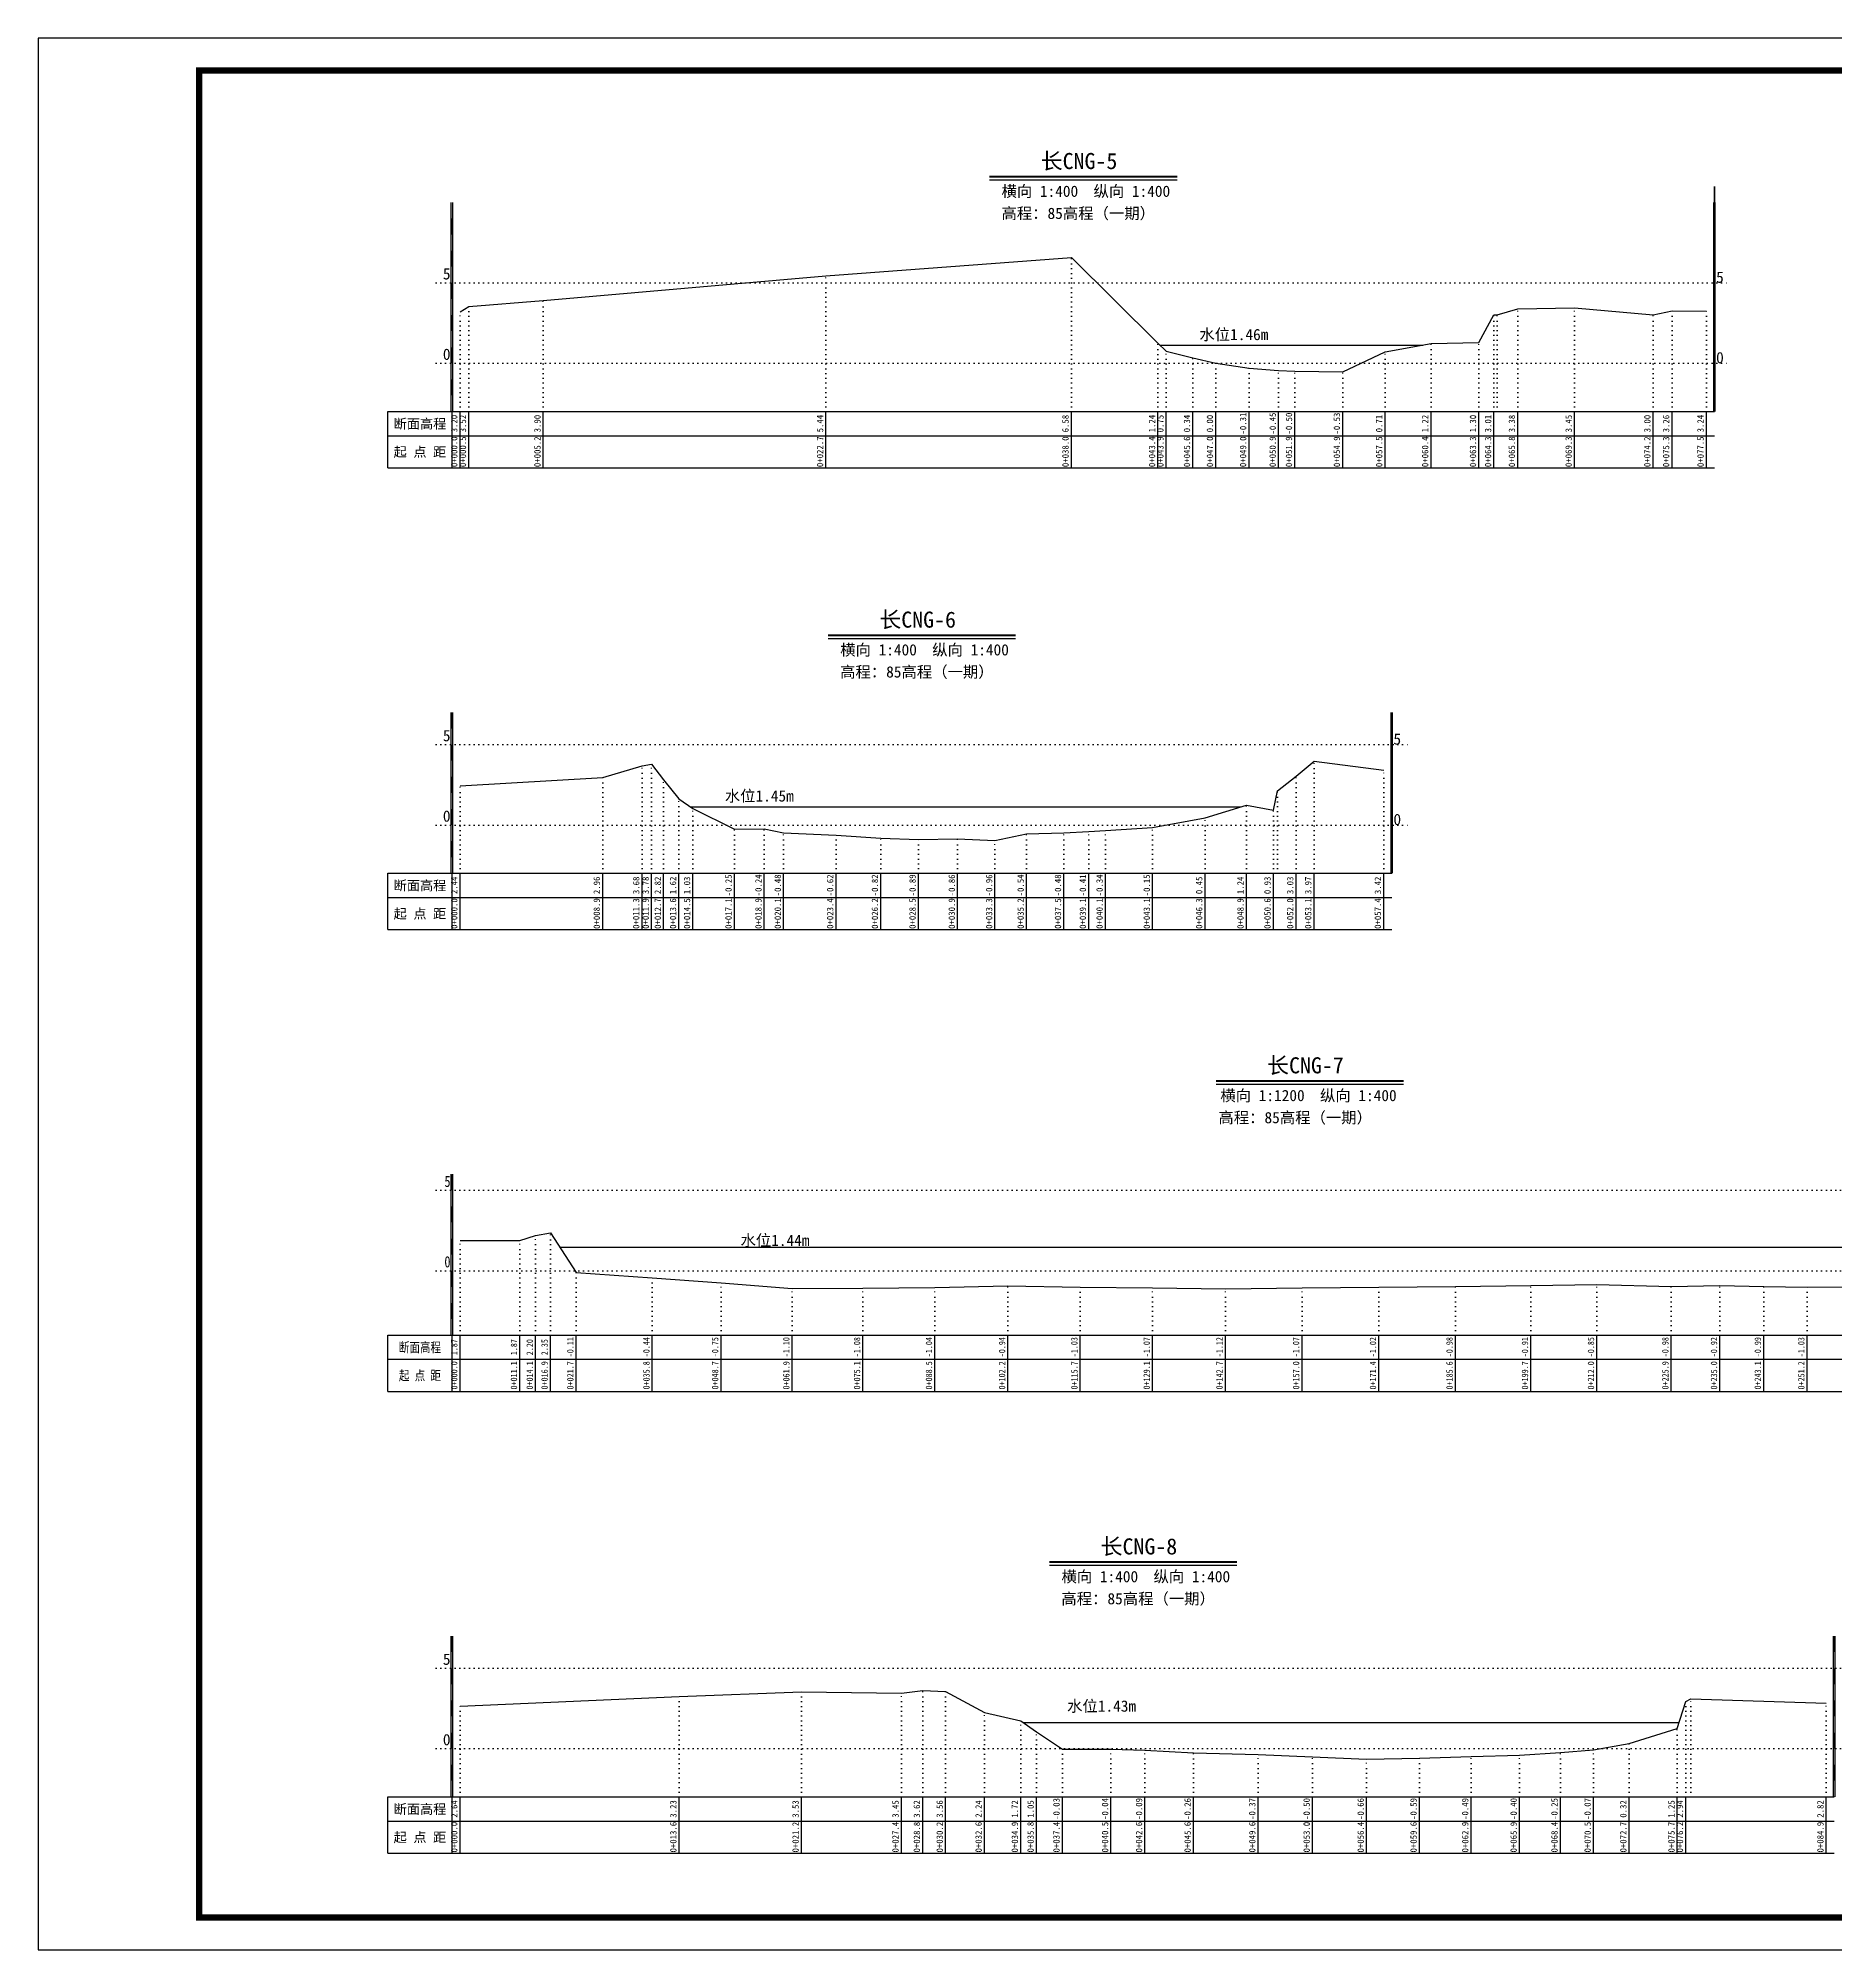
# Model space of a CAD drawing. Header units: millimetres. Extents: x 519117 to 520437, y 3371934 to 3372231.
# Drawn here: x 519566.9 to 519846.3, y 3371934.2 to 3372231.2 of the extents above; entities that cross this region are included whole.
import ezdxf
from ezdxf.enums import TextEntityAlignment as Align

# ---------------------------------------------------------------- set-up
doc = ezdxf.new("R2010")
doc.units = ezdxf.units.MM
doc.header["$LTSCALE"] = 0.4
doc.header["$MEASUREMENT"] = 0
doc.linetypes.add('X4', pattern=[1.6, 0, -1.6])
for name, color, linetype in [('DMX', 1, 'Continuous'), ('zdm1', 5, 'Continuous'), ('ZDMT5', 3, 'Continuous'), ('图框', 7, 'Continuous'), ('断面名称', 5, 'Continuous'), ('比例尺', 3, 'Continuous'), ('水位', 7, 'Continuous')]:
    doc.layers.add(name, color=color, linetype=linetype)
doc.styles.add('HDM', font='仿宋_GB2312.ttf')
doc.styles.add('宋体', font='SimSun.ttf')

msp = doc.modelspace()

# ---------------------------------------------------------------- linework, layer by layer
at = {"layer": 'DMX', "linetype": 'Continuous', "flags": 128}
for points in [[(519632.46, 3372188.67), (519633.81, 3372189.47), (519645.38, 3372190.42), (519689.31, 3372194.27), (519727.46, 3372197.12), (519740.91, 3372183.77), (519742.21, 3372182.55), (519746.33, 3372181.52), (519749.91, 3372180.67), (519755.06, 3372179.9), (519759.66, 3372179.55), (519762.18, 3372179.42), (519769.63, 3372179.35), (519776.21, 3372182.45), (519783.36, 3372183.72), (519790.78, 3372183.92), (519793.13, 3372188.2), (519793.63, 3372188.17), (519796.83, 3372189.12), (519805.66, 3372189.3), (519817.88, 3372188.17), (519820.81, 3372188.82), (519826.16, 3372188.77)], [(519632.46, 3372115.02), (519654.61, 3372116.32), (519660.73, 3372118.12), (519662.21, 3372118.37), (519664.08, 3372115.97), (519666.46, 3372112.97), (519668.63, 3372111.5), (519675.08, 3372108.3), (519679.73, 3372108.32), (519682.73, 3372107.72), (519690.88, 3372107.37), (519697.83, 3372106.87), (519703.68, 3372106.7), (519709.78, 3372106.77), (519715.58, 3372106.52), (519720.48, 3372107.57), (519726.28, 3372107.72), (519730.16, 3372107.9), (519732.76, 3372108.07), (519740.08, 3372108.55), (519748.23, 3372110.05), (519754.66, 3372112.02), (519758.86, 3372111.25), (519759.48, 3372114.25), (519762.38, 3372116.5), (519765.18, 3372118.85), (519776.01, 3372117.47)], [(519632.46, 3372044.35), (519641.74, 3372044.35), (519644.18, 3372045.17), (519646.5, 3372045.55), (519650.5, 3372039.4), (519662.32, 3372038.57), (519673.01, 3372037.8), (519684.06, 3372036.92), (519695.06, 3372036.97), (519706.23, 3372037.07), (519717.6, 3372037.32), (519728.84, 3372037.1), (519740.07, 3372037), (519751.39, 3372036.87), (519763.3, 3372037), (519775.25, 3372037.12), (519787.15, 3372037.22), (519798.86, 3372037.4), (519809.12, 3372037.55), (519820.69, 3372037.22), (519828.25, 3372037.37), (519835.06, 3372037.2), (519841.81, 3372037.1), (519848.57, 3372037.15)], [(519632.46, 3371972.02), (519666.51, 3371973.5), (519685.51, 3371974.25), (519701.03, 3371974.05), (519704.36, 3371974.47), (519707.91, 3371974.32), (519713.96, 3371971.02), (519719.58, 3371969.72), (519722.03, 3371968.05), (519726.06, 3371965.35), (519733.61, 3371965.32), (519738.88, 3371965.2), (519746.43, 3371964.77), (519756.48, 3371964.5), (519764.93, 3371964.17), (519773.33, 3371963.77), (519781.56, 3371963.95), (519789.58, 3371964.2), (519797.11, 3371964.42), (519803.46, 3371964.8), (519808.61, 3371965.25), (519814.16, 3371966.22), (519821.63, 3371968.55), (519822.96, 3371972.77), (519823.71, 3371973.17), (519844.78, 3371972.47)]]:
    msp.add_lwpolyline(points, dxfattribs=at)
at = {"layer": 'zdm1', "linetype": 'Continuous'}
for p, q in [((519631.08, 3372173.17), (519631.08, 3372205.67)), ((519631.33, 3372173.17), (519631.33, 3372205.67)), ((519827.28, 3372173.17), (519827.28, 3372205.67)), ((519827.53, 3372173.17), (519827.53, 3372205.67)), ((519621.21, 3372164.42), (519621.21, 3372173.17)), ((519621.21, 3372173.17), (519632.46, 3372173.17)), ((519631.21, 3372164.42), (519631.21, 3372173.17)), ((519632.46, 3372173.17), (519827.41, 3372173.17)), ((519621.21, 3372169.42), (519827.41, 3372169.42)), ((519621.21, 3372164.42), (519827.41, 3372164.42)), ((519631.08, 3372101.42), (519631.08, 3372126.42)), ((519631.33, 3372101.42), (519631.33, 3372126.42)), ((519777.13, 3372101.42), (519777.13, 3372126.42)), ((519777.38, 3372101.42), (519777.38, 3372126.42)), ((519621.21, 3372092.67), (519621.21, 3372101.42)), ((519621.21, 3372101.42), (519632.46, 3372101.42)), ((519631.21, 3372092.67), (519631.21, 3372101.42)), ((519632.46, 3372101.42), (519777.26, 3372101.42)), ((519621.21, 3372097.67), (519777.26, 3372097.67)), ((519621.21, 3372092.67), (519777.26, 3372092.67)), ((519631.08, 3372029.67), (519631.08, 3372054.67)), ((519631.33, 3372029.67), (519631.33, 3372054.67)), ((519621.21, 3372029.67), (519632.46, 3372029.67)), ((519621.21, 3372020.92), (519621.21, 3372029.67)), ((519631.21, 3372020.92), (519631.21, 3372029.67)), ((519632.46, 3372029.67), (519897.8, 3372029.67)), ((519621.21, 3372025.92), (519897.8, 3372025.92)), ((519621.21, 3372020.92), (519897.8, 3372020.92)), ((519631.08, 3371957.92), (519631.08, 3371982.92)), ((519631.33, 3371957.92), (519631.33, 3371982.92)), ((519845.91, 3371957.92), (519845.91, 3371982.92)), ((519846.16, 3371957.92), (519846.16, 3371982.92)), ((519621.21, 3371949.17), (519621.21, 3371957.92)), ((519621.21, 3371957.92), (519632.46, 3371957.92)), ((519631.21, 3371949.17), (519631.21, 3371957.92)), ((519632.46, 3371957.92), (519846.03, 3371957.92)), ((519621.21, 3371954.17), (519846.03, 3371954.17)), ((519621.21, 3371949.17), (519846.03, 3371949.17))]:
    msp.add_line(p, q, dxfattribs=at)
at = {"layer": 'zdm1', "linetype": 'X4'}
for p, q in [((519628.71, 3372193.17), (519829.91, 3372193.17)), ((519628.71, 3372180.67), (519829.91, 3372180.67)), ((519628.71, 3372121.42), (519779.76, 3372121.42)), ((519628.71, 3372108.92), (519779.76, 3372108.92)), ((519628.71, 3372052.17), (519900.3, 3372052.17)), ((519628.71, 3372039.67), (519900.3, 3372039.67)), ((519628.71, 3371977.92), (519848.53, 3371977.92)), ((519628.71, 3371965.42), (519848.53, 3371965.42))]:
    msp.add_line(p, q, dxfattribs=at)
at = {"layer": 'zdm1', "linetype": 'Continuous', "flags": 128}
for points in [[(519827.41, 3372205.67, 0.25, 0.25, 0), (519827.41, 3372208.17, 0.25, 0.25, 0)], [(519631.21, 3372200.67, 0.25, 0.25, 0), (519631.21, 3372203.17, 0.25, 0.25, 0)], [(519827.41, 3372200.67, 0.25, 0.25, 0), (519827.41, 3372203.17, 0.25, 0.25, 0)], [(519631.21, 3372195.67, 0.25, 0.25, 0), (519631.21, 3372198.17, 0.25, 0.25, 0)], [(519827.41, 3372195.67, 0.25, 0.25, 0), (519827.41, 3372198.17, 0.25, 0.25, 0)], [(519631.21, 3372190.67, 0.25, 0.25, 0), (519631.21, 3372193.17, 0.25, 0.25, 0)], [(519827.41, 3372190.67, 0.25, 0.25, 0), (519827.41, 3372193.17, 0.25, 0.25, 0)], [(519631.21, 3372185.67, 0.25, 0.25, 0), (519631.21, 3372188.17, 0.25, 0.25, 0)], [(519827.41, 3372185.67, 0.25, 0.25, 0), (519827.41, 3372188.17, 0.25, 0.25, 0)], [(519631.21, 3372180.67, 0.25, 0.25, 0), (519631.21, 3372183.17, 0.25, 0.25, 0)], [(519827.41, 3372180.67, 0.25, 0.25, 0), (519827.41, 3372183.17, 0.25, 0.25, 0)], [(519631.21, 3372175.67, 0.25, 0.25, 0), (519631.21, 3372178.17, 0.25, 0.25, 0)], [(519827.41, 3372175.67, 0.25, 0.25, 0), (519827.41, 3372178.17, 0.25, 0.25, 0)], [(519631.21, 3372123.92, 0.25, 0.25, 0), (519631.21, 3372126.42, 0.25, 0.25, 0)], [(519777.26, 3372123.92, 0.25, 0.25, 0), (519777.26, 3372126.42, 0.25, 0.25, 0)], [(519631.21, 3372118.92, 0.25, 0.25, 0), (519631.21, 3372121.42, 0.25, 0.25, 0)], [(519777.26, 3372118.92, 0.25, 0.25, 0), (519777.26, 3372121.42, 0.25, 0.25, 0)], [(519631.21, 3372113.92, 0.25, 0.25, 0), (519631.21, 3372116.42, 0.25, 0.25, 0)], [(519777.26, 3372113.92, 0.25, 0.25, 0), (519777.26, 3372116.42, 0.25, 0.25, 0)], [(519631.21, 3372108.92, 0.25, 0.25, 0), (519631.21, 3372111.42, 0.25, 0.25, 0)], [(519777.26, 3372108.92, 0.25, 0.25, 0), (519777.26, 3372111.42, 0.25, 0.25, 0)], [(519631.21, 3372103.92, 0.25, 0.25, 0), (519631.21, 3372106.42, 0.25, 0.25, 0)], [(519777.26, 3372103.92, 0.25, 0.25, 0), (519777.26, 3372106.42, 0.25, 0.25, 0)], [(519631.21, 3372052.17, 0.25, 0.25, 0), (519631.21, 3372054.67, 0.25, 0.25, 0)], [(519631.21, 3372047.17, 0.25, 0.25, 0), (519631.21, 3372049.67, 0.25, 0.25, 0)], [(519631.21, 3372042.17, 0.25, 0.25, 0), (519631.21, 3372044.67, 0.25, 0.25, 0)], [(519631.21, 3372037.17, 0.25, 0.25, 0), (519631.21, 3372039.67, 0.25, 0.25, 0)], [(519631.21, 3372032.17, 0.25, 0.25, 0), (519631.21, 3372034.67, 0.25, 0.25, 0)], [(519631.21, 3371980.42, 0.25, 0.25, 0), (519631.21, 3371982.92, 0.25, 0.25, 0)], [(519846.03, 3371980.42, 0.25, 0.25, 0), (519846.03, 3371982.92, 0.25, 0.25, 0)], [(519631.21, 3371975.42, 0.25, 0.25, 0), (519631.21, 3371977.92, 0.25, 0.25, 0)], [(519846.03, 3371975.42, 0.25, 0.25, 0), (519846.03, 3371977.92, 0.25, 0.25, 0)], [(519631.21, 3371970.42, 0.25, 0.25, 0), (519631.21, 3371972.92, 0.25, 0.25, 0)], [(519846.03, 3371970.42, 0.25, 0.25, 0), (519846.03, 3371972.92, 0.25, 0.25, 0)], [(519631.21, 3371965.42, 0.25, 0.25, 0), (519631.21, 3371967.92, 0.25, 0.25, 0)], [(519846.03, 3371965.42, 0.25, 0.25, 0), (519846.03, 3371967.92, 0.25, 0.25, 0)], [(519631.21, 3371960.42, 0.25, 0.25, 0), (519631.21, 3371962.92, 0.25, 0.25, 0)], [(519846.03, 3371960.42, 0.25, 0.25, 0), (519846.03, 3371962.92, 0.25, 0.25, 0)]]:
    msp.add_lwpolyline(points, format="xyseb", dxfattribs=at)
at = {"layer": 'ZDMT5', "linetype": 'X4'}
for p, q in [((519727.46, 3372173.17), (519727.46, 3372197.12)), ((519689.31, 3372173.17), (519689.31, 3372194.27)), ((519632.46, 3372173.17), (519632.46, 3372188.67)), ((519633.81, 3372173.17), (519633.81, 3372189.47)), ((519645.38, 3372173.17), (519645.38, 3372190.42)), ((519796.83, 3372173.17), (519796.83, 3372189.12)), ((519805.66, 3372173.17), (519805.66, 3372189.3)), ((519820.81, 3372173.17), (519820.81, 3372188.82)), ((519826.16, 3372173.17), (519826.16, 3372188.77)), ((519793.13, 3372173.17), (519793.13, 3372188.2)), ((519793.63, 3372173.17), (519793.63, 3372188.17)), ((519817.88, 3372173.17), (519817.88, 3372188.17)), ((519740.91, 3372173.17), (519740.91, 3372183.77)), ((519783.36, 3372173.17), (519783.36, 3372183.72)), ((519790.78, 3372173.17), (519790.78, 3372183.92)), ((519742.21, 3372173.17), (519742.21, 3372182.55)), ((519746.33, 3372173.17), (519746.33, 3372181.52)), ((519749.91, 3372173.17), (519749.91, 3372180.67)), ((519755.06, 3372173.17), (519755.06, 3372179.9)), ((519776.21, 3372173.17), (519776.21, 3372182.45)), ((519759.66, 3372173.17), (519759.66, 3372179.55)), ((519762.18, 3372173.17), (519762.18, 3372179.42)), ((519769.63, 3372173.17), (519769.63, 3372179.35)), ((519660.73, 3372101.42), (519660.73, 3372118.12)), ((519662.21, 3372101.42), (519662.21, 3372118.37)), ((519765.18, 3372101.42), (519765.18, 3372118.85)), ((519776.01, 3372101.42), (519776.01, 3372117.47)), ((519632.46, 3372101.42), (519632.46, 3372115.02)), ((519654.61, 3372101.42), (519654.61, 3372116.32)), ((519664.08, 3372101.42), (519664.08, 3372115.97)), ((519759.48, 3372101.42), (519759.48, 3372114.25)), ((519762.38, 3372101.42), (519762.38, 3372116.5)), ((519666.46, 3372101.42), (519666.46, 3372112.97)), ((519668.63, 3372101.42), (519668.63, 3372111.5)), ((519754.66, 3372101.42), (519754.66, 3372112.02)), ((519679.73, 3372101.42), (519679.73, 3372108.32)), ((519740.08, 3372101.42), (519740.08, 3372108.55)), ((519748.23, 3372101.42), (519748.23, 3372110.05)), ((519758.86, 3372101.42), (519758.86, 3372111.25)), ((519675.08, 3372101.42), (519675.08, 3372108.3)), ((519682.73, 3372101.42), (519682.73, 3372107.72)), ((519690.88, 3372101.42), (519690.88, 3372107.37)), ((519697.83, 3372101.42), (519697.83, 3372106.87)), ((519703.68, 3372101.42), (519703.68, 3372106.7)), ((519709.78, 3372101.42), (519709.78, 3372106.77)), ((519715.58, 3372101.42), (519715.58, 3372106.52)), ((519720.48, 3372101.42), (519720.48, 3372107.57)), ((519726.28, 3372101.42), (519726.28, 3372107.72)), ((519730.16, 3372101.42), (519730.16, 3372107.9)), ((519732.76, 3372101.42), (519732.76, 3372108.07)), ((519632.46, 3372029.67), (519632.46, 3372044.35)), ((519641.74, 3372029.67), (519641.74, 3372044.35)), ((519644.18, 3372029.67), (519644.18, 3372045.17)), ((519646.5, 3372029.67), (519646.5, 3372045.55)), ((519650.5, 3372029.67), (519650.5, 3372039.4)), ((519662.32, 3372029.67), (519662.32, 3372038.57)), ((519673.01, 3372029.67), (519673.01, 3372037.8)), ((519706.23, 3372029.67), (519706.23, 3372037.07)), ((519717.6, 3372029.67), (519717.6, 3372037.32)), ((519728.84, 3372029.67), (519728.84, 3372037.1)), ((519775.25, 3372029.67), (519775.25, 3372037.12)), ((519787.15, 3372029.67), (519787.15, 3372037.22)), ((519798.86, 3372029.67), (519798.86, 3372037.4)), ((519809.12, 3372029.67), (519809.12, 3372037.55)), ((519820.69, 3372029.67), (519820.69, 3372037.22)), ((519828.25, 3372029.67), (519828.25, 3372037.37)), ((519835.06, 3372029.67), (519835.06, 3372037.2)), ((519841.81, 3372029.67), (519841.81, 3372037.1)), ((519684.06, 3372029.67), (519684.06, 3372036.92)), ((519695.06, 3372029.67), (519695.06, 3372036.97)), ((519740.07, 3372029.67), (519740.07, 3372037)), ((519751.39, 3372029.67), (519751.39, 3372036.87)), ((519763.3, 3372029.67), (519763.3, 3372037)), ((519632.46, 3371957.92), (519632.46, 3371972.02)), ((519666.51, 3371957.92), (519666.51, 3371973.5)), ((519685.51, 3371957.92), (519685.51, 3371974.25)), ((519701.03, 3371957.92), (519701.03, 3371974.05)), ((519704.36, 3371957.92), (519704.36, 3371974.47)), ((519707.91, 3371957.92), (519707.91, 3371974.32)), ((519822.96, 3371957.92), (519822.96, 3371972.77)), ((519823.71, 3371957.92), (519823.71, 3371973.17)), ((519844.78, 3371957.92), (519844.78, 3371972.47)), ((519713.96, 3371957.92), (519713.96, 3371971.02)), ((519719.58, 3371957.92), (519719.58, 3371969.72)), ((519722.03, 3371957.92), (519722.03, 3371968.05)), ((519814.16, 3371957.92), (519814.16, 3371966.22)), ((519821.63, 3371957.92), (519821.63, 3371968.55)), ((519726.06, 3371957.92), (519726.06, 3371965.35)), ((519733.61, 3371957.92), (519733.61, 3371965.32)), ((519738.88, 3371957.92), (519738.88, 3371965.2)), ((519746.43, 3371957.92), (519746.43, 3371964.77)), ((519756.48, 3371957.92), (519756.48, 3371964.5)), ((519764.93, 3371957.92), (519764.93, 3371964.17)), ((519773.33, 3371957.92), (519773.33, 3371963.77)), ((519781.56, 3371957.92), (519781.56, 3371963.95)), ((519789.58, 3371957.92), (519789.58, 3371964.2)), ((519797.11, 3371957.92), (519797.11, 3371964.42)), ((519803.46, 3371957.92), (519803.46, 3371964.8)), ((519808.61, 3371957.92), (519808.61, 3371965.25))]:
    msp.add_line(p, q, dxfattribs=at)
at = {"layer": 'ZDMT5', "linetype": 'Continuous'}
for p, q in [((519632.46, 3372164.42), (519632.46, 3372173.17)), ((519633.81, 3372164.42), (519633.81, 3372173.17)), ((519645.38, 3372164.42), (519645.38, 3372173.17)), ((519689.31, 3372164.42), (519689.31, 3372173.17)), ((519727.46, 3372164.42), (519727.46, 3372173.17)), ((519740.91, 3372164.42), (519740.91, 3372173.17)), ((519742.21, 3372164.42), (519742.21, 3372173.17)), ((519746.33, 3372164.42), (519746.33, 3372173.17)), ((519749.91, 3372164.42), (519749.91, 3372173.17)), ((519755.06, 3372164.42), (519755.06, 3372173.17)), ((519759.66, 3372164.42), (519759.66, 3372173.17)), ((519762.18, 3372164.42), (519762.18, 3372173.17)), ((519769.63, 3372164.42), (519769.63, 3372173.17)), ((519776.21, 3372164.42), (519776.21, 3372173.17)), ((519783.36, 3372164.42), (519783.36, 3372173.17)), ((519790.78, 3372164.42), (519790.78, 3372173.17)), ((519793.13, 3372164.42), (519793.13, 3372173.17)), ((519796.83, 3372164.42), (519796.83, 3372173.17)), ((519805.66, 3372164.42), (519805.66, 3372173.17)), ((519817.88, 3372164.42), (519817.88, 3372173.17)), ((519820.81, 3372164.42), (519820.81, 3372173.17)), ((519826.16, 3372164.42), (519826.16, 3372173.17)), ((519632.46, 3372092.67), (519632.46, 3372101.42)), ((519654.61, 3372092.67), (519654.61, 3372101.42)), ((519660.73, 3372092.67), (519660.73, 3372101.42)), ((519662.21, 3372092.67), (519662.21, 3372101.42)), ((519664.08, 3372092.67), (519664.08, 3372101.42)), ((519666.46, 3372092.67), (519666.46, 3372101.42)), ((519668.63, 3372092.67), (519668.63, 3372101.42)), ((519675.08, 3372092.67), (519675.08, 3372101.42)), ((519679.73, 3372092.67), (519679.73, 3372101.42)), ((519682.73, 3372092.67), (519682.73, 3372101.42)), ((519690.88, 3372092.67), (519690.88, 3372101.42)), ((519697.83, 3372092.67), (519697.83, 3372101.42)), ((519703.68, 3372092.67), (519703.68, 3372101.42)), ((519709.78, 3372092.67), (519709.78, 3372101.42)), ((519715.58, 3372092.67), (519715.58, 3372101.42)), ((519720.48, 3372092.67), (519720.48, 3372101.42)), ((519726.28, 3372092.67), (519726.28, 3372101.42)), ((519730.16, 3372092.67), (519730.16, 3372101.42)), ((519732.76, 3372092.67), (519732.76, 3372101.42)), ((519740.08, 3372092.67), (519740.08, 3372101.42)), ((519748.23, 3372092.67), (519748.23, 3372101.42)), ((519754.66, 3372092.67), (519754.66, 3372101.42)), ((519758.86, 3372092.67), (519758.86, 3372101.42)), ((519762.38, 3372092.67), (519762.38, 3372101.42)), ((519765.18, 3372092.67), (519765.18, 3372101.42)), ((519776.01, 3372092.67), (519776.01, 3372101.42)), ((519632.46, 3372020.92), (519632.46, 3372029.67)), ((519641.74, 3372020.92), (519641.74, 3372029.67)), ((519644.18, 3372020.92), (519644.18, 3372029.67)), ((519646.5, 3372020.92), (519646.5, 3372029.67)), ((519650.5, 3372020.92), (519650.5, 3372029.67)), ((519662.32, 3372020.92), (519662.32, 3372029.67)), ((519673.01, 3372020.92), (519673.01, 3372029.67)), ((519684.06, 3372020.92), (519684.06, 3372029.67)), ((519695.06, 3372020.92), (519695.06, 3372029.67)), ((519706.23, 3372020.92), (519706.23, 3372029.67)), ((519717.6, 3372020.92), (519717.6, 3372029.67)), ((519728.84, 3372020.92), (519728.84, 3372029.67)), ((519740.07, 3372020.92), (519740.07, 3372029.67)), ((519751.39, 3372020.92), (519751.39, 3372029.67)), ((519763.3, 3372020.92), (519763.3, 3372029.67)), ((519775.25, 3372020.92), (519775.25, 3372029.67)), ((519787.15, 3372020.92), (519787.15, 3372029.67)), ((519798.86, 3372020.92), (519798.86, 3372029.67)), ((519809.12, 3372020.92), (519809.12, 3372029.67)), ((519820.69, 3372020.92), (519820.69, 3372029.67)), ((519828.25, 3372020.92), (519828.25, 3372029.67)), ((519835.06, 3372020.92), (519835.06, 3372029.67)), ((519841.81, 3372020.92), (519841.81, 3372029.67)), ((519632.46, 3371949.17), (519632.46, 3371957.92)), ((519666.51, 3371949.17), (519666.51, 3371957.92)), ((519685.51, 3371949.17), (519685.51, 3371957.92)), ((519701.03, 3371949.17), (519701.03, 3371957.92)), ((519704.36, 3371949.17), (519704.36, 3371957.92)), ((519707.91, 3371949.17), (519707.91, 3371957.92)), ((519713.96, 3371949.17), (519713.96, 3371957.92)), ((519719.58, 3371949.17), (519719.58, 3371957.92)), ((519722.03, 3371949.17), (519722.03, 3371957.92)), ((519726.06, 3371949.17), (519726.06, 3371957.92)), ((519733.61, 3371949.17), (519733.61, 3371957.92)), ((519738.88, 3371949.17), (519738.88, 3371957.92)), ((519746.43, 3371949.17), (519746.43, 3371957.92)), ((519756.48, 3371949.17), (519756.48, 3371957.92)), ((519764.93, 3371949.17), (519764.93, 3371957.92)), ((519773.33, 3371949.17), (519773.33, 3371957.92)), ((519781.56, 3371949.17), (519781.56, 3371957.92)), ((519789.58, 3371949.17), (519789.58, 3371957.92)), ((519797.11, 3371949.17), (519797.11, 3371957.92)), ((519803.46, 3371949.17), (519803.46, 3371957.92)), ((519808.61, 3371949.17), (519808.61, 3371957.92)), ((519814.16, 3371949.17), (519814.16, 3371957.92)), ((519821.63, 3371949.17), (519821.63, 3371957.92)), ((519822.96, 3371949.17), (519822.96, 3371957.92)), ((519844.78, 3371949.17), (519844.78, 3371957.92))]:
    msp.add_line(p, q, dxfattribs=at)
at = {"layer": '图框', "flags": 128}
msp.add_lwpolyline([(519566.88, 3371934.17), (519986.88, 3371934.17), (519986.88, 3372231.17), (519566.88, 3372231.17)], close=True, dxfattribs=at)
at = {"layer": '图框', "const_width": 1, "flags": 128}
msp.add_lwpolyline([(519591.88, 3371939.17), (519981.88, 3371939.17), (519981.88, 3372226.17), (519591.88, 3372226.17)], close=True, dxfattribs=at)
at = {"layer": '比例尺', "color": 3, "linetype": 'Continuous', "lineweight": 40}
for p, q in [((519714.74, 3372209.67), (519743.87, 3372209.67)), ((519689.67, 3372138.42), (519718.79, 3372138.42)), ((519749.94, 3372069.17), (519779.06, 3372069.17)), ((519724.06, 3371994.42), (519753.18, 3371994.42))]:
    msp.add_line(p, q, dxfattribs=at)
at = {"layer": '比例尺', "color": 3, "linetype": 'Continuous'}
for p, q in [((519714.74, 3372209.17), (519743.87, 3372209.17)), ((519689.67, 3372137.92), (519718.79, 3372137.92)), ((519749.94, 3372068.67), (519779.06, 3372068.67)), ((519724.06, 3371993.92), (519753.18, 3371993.92))]:
    msp.add_line(p, q, dxfattribs=at)
at = {"layer": '水位', "color": 6, "linetype": 'Continuous', "flags": 128}
for points in [[(519741.2, 3372183.49), (519782.08, 3372183.49)], [(519668.26, 3372111.74), (519753.76, 3372111.74)], [(519886.93, 3372043.27), (519647.97, 3372043.27)], [(519719.9, 3371969.5), (519821.93, 3371969.5)]]:
    msp.add_lwpolyline(points, dxfattribs=at)

# ---------------------------------------------------------------- texts
at = {"layer": 'zdm1', "linetype": 'Continuous', "style": 'HDM'}
for s, p in [('5', (519630.96, 3372193.17)), ('0', (519630.96, 3372180.67)), ('5', (519630.96, 3372121.42)), ('0', (519630.96, 3372108.92)), ('5', (519630.96, 3371977.92)), ('0', (519630.96, 3371965.42))]:
    msp.add_text(s, height=1.75, dxfattribs=at).set_placement(p, align=Align.BOTTOM_RIGHT)
for s, p in [('5', (519827.66, 3372193.17)), ('0', (519827.66, 3372180.67)), ('5', (519777.51, 3372121.42)), ('0', (519777.51, 3372108.92))]:
    msp.add_text(s, height=1.75, dxfattribs=at).set_placement(p)
for s, p in [('断面高程', (519626.21, 3372171.3)), ('起 点 距', (519626.21, 3372166.92)), ('断面高程', (519626.21, 3372099.55)), ('起 点 距', (519626.21, 3372095.17)), ('断面高程', (519626.21, 3371956.05)), ('起 点 距', (519626.21, 3371951.67))]:
    msp.add_text(s, height=1.5, dxfattribs=at).set_placement(p, align=Align.MIDDLE)
at = {"layer": 'zdm1', "linetype": 'Continuous', "style": 'HDM', "width": 0.8}
for s, p in [('5', (519630.96, 3372052.17)), ('0', (519630.96, 3372039.67))]:
    msp.add_text(s, height=1.75, dxfattribs=at).set_placement(p, align=Align.BOTTOM_RIGHT)
for s, p in [('断面高程', (519626.21, 3372027.8)), ('起 点 距', (519626.21, 3372023.42))]:
    msp.add_text(s, height=1.5, dxfattribs=at).set_placement(p, align=Align.MIDDLE)
at = {"layer": 'ZDMT5', "linetype": 'Continuous', "style": 'HDM'}
for s, p in [('3.20', (519632.33, 3372171.3)), ('3.52', (519633.68, 3372171.3)), ('3.90', (519645.26, 3372171.3)), ('5.44', (519689.18, 3372171.3)), ('6.58', (519727.33, 3372171.3)), ('1.24', (519740.78, 3372171.3)), ('0.75', (519742.08, 3372171.3)), ('0.34', (519746.21, 3372171.3)), ('0.00', (519749.78, 3372171.3)), ('-0.31', (519754.93, 3372171.3)), ('-0.45', (519759.53, 3372171.3)), ('-0.50', (519762.06, 3372171.3)), ('-0.53', (519769.51, 3372171.3)), ('0.71', (519776.08, 3372171.3)), ('1.22', (519783.23, 3372171.3)), ('1.30', (519790.66, 3372171.3)), ('3.01', (519793.01, 3372171.3)), ('3.38', (519796.71, 3372171.3)), ('3.45', (519805.53, 3372171.3)), ('3.00', (519817.76, 3372171.3)), ('3.26', (519820.68, 3372171.3)), ('3.24', (519826.03, 3372171.3)), ('0+000.0', (519632.33, 3372166.92)), ('0+000.5', (519633.68, 3372166.92)), ('0+005.2', (519645.26, 3372166.92)), ('0+022.7', (519689.18, 3372166.92)), ('0+038.0', (519727.33, 3372166.92)), ('0+043.4', (519740.78, 3372166.92)), ('0+043.9', (519742.08, 3372166.92)), ('0+045.6', (519746.21, 3372166.92)), ('0+047.0', (519749.78, 3372166.92)), ('0+049.0', (519754.93, 3372166.92)), ('0+050.9', (519759.53, 3372166.92)), ('0+051.9', (519762.06, 3372166.92)), ('0+054.9', (519769.51, 3372166.92)), ('0+057.5', (519776.08, 3372166.92)), ('0+060.4', (519783.23, 3372166.92)), ('0+063.3', (519790.66, 3372166.92)), ('0+064.3', (519793.01, 3372166.92)), ('0+065.8', (519796.71, 3372166.92)), ('0+069.3', (519805.53, 3372166.92)), ('0+074.2', (519817.76, 3372166.92)), ('0+075.3', (519820.68, 3372166.92)), ('0+077.5', (519826.03, 3372166.92)), ('2.44', (519632.33, 3372099.55)), ('2.96', (519654.48, 3372099.55)), ('3.68', (519660.61, 3372099.55)), ('3.78', (519662.08, 3372099.55)), ('2.82', (519663.96, 3372099.55)), ('1.62', (519666.33, 3372099.55)), ('1.03', (519668.51, 3372099.55)), ('-0.25', (519674.96, 3372099.55)), ('-0.24', (519679.61, 3372099.55)), ('-0.48', (519682.61, 3372099.55)), ('-0.62', (519690.76, 3372099.55)), ('-0.82', (519697.71, 3372099.55)), ('-0.89', (519703.56, 3372099.55)), ('-0.86', (519709.66, 3372099.55)), ('-0.96', (519715.46, 3372099.55)), ('-0.54', (519720.36, 3372099.55)), ('-0.48', (519726.16, 3372099.55)), ('-0.41', (519730.03, 3372099.55)), ('-0.34', (519732.63, 3372099.55)), ('-0.15', (519739.96, 3372099.55)), ('0.45', (519748.11, 3372099.55)), ('1.24', (519754.53, 3372099.55)), ('0.93', (519758.73, 3372099.55)), ('3.03', (519762.26, 3372099.55)), ('3.97', (519765.06, 3372099.55)), ('3.42', (519775.88, 3372099.55)), ('0+000.0', (519632.33, 3372095.17)), ('0+008.9', (519654.48, 3372095.17)), ('0+011.3', (519660.61, 3372095.17)), ('0+011.9', (519662.08, 3372095.17)), ('0+012.7', (519663.96, 3372095.17)), ('0+013.6', (519666.33, 3372095.17)), ('0+014.5', (519668.51, 3372095.17)), ('0+017.1', (519674.96, 3372095.17)), ('0+018.9', (519679.61, 3372095.17)), ('0+020.1', (519682.61, 3372095.17)), ('0+023.4', (519690.76, 3372095.17)), ('0+026.2', (519697.71, 3372095.17)), ('0+028.5', (519703.56, 3372095.17)), ('0+030.9', (519709.66, 3372095.17)), ('0+033.3', (519715.46, 3372095.17)), ('0+035.2', (519720.36, 3372095.17)), ('0+037.5', (519726.16, 3372095.17)), ('0+039.1', (519730.03, 3372095.17)), ('0+040.1', (519732.63, 3372095.17)), ('0+043.1', (519739.96, 3372095.17)), ('0+046.3', (519748.11, 3372095.17)), ('0+048.9', (519754.53, 3372095.17)), ('0+050.6', (519758.73, 3372095.17)), ('0+052.0', (519762.26, 3372095.17)), ('0+053.1', (519765.06, 3372095.17)), ('0+057.4', (519775.88, 3372095.17)), ('2.64', (519632.33, 3371956.05)), ('3.23', (519666.38, 3371956.05)), ('3.53', (519685.38, 3371956.05)), ('3.45', (519700.91, 3371956.05)), ('3.62', (519704.23, 3371956.05)), ('3.56', (519707.78, 3371956.05)), ('2.24', (519713.83, 3371956.05)), ('1.72', (519719.46, 3371956.05)), ('1.05', (519721.91, 3371956.05)), ('-0.03', (519725.93, 3371956.05)), ('-0.04', (519733.48, 3371956.05)), ('-0.09', (519738.76, 3371956.05)), ('-0.26', (519746.31, 3371956.05)), ('-0.37', (519756.36, 3371956.05)), ('-0.50', (519764.81, 3371956.05)), ('-0.66', (519773.21, 3371956.05)), ('-0.59', (519781.43, 3371956.05)), ('-0.49', (519789.46, 3371956.05)), ('-0.40', (519796.98, 3371956.05)), ('-0.25', (519803.33, 3371956.05)), ('-0.07', (519808.48, 3371956.05)), ('0.32', (519814.03, 3371956.05)), ('1.25', (519821.51, 3371956.05)), ('2.94', (519822.83, 3371956.05)), ('2.82', (519844.66, 3371956.05)), ('0+000.0', (519632.33, 3371951.67)), ('0+013.6', (519666.38, 3371951.67)), ('0+021.2', (519685.38, 3371951.67)), ('0+027.4', (519700.91, 3371951.67)), ('0+028.8', (519704.23, 3371951.67)), ('0+030.2', (519707.78, 3371951.67)), ('0+032.6', (519713.83, 3371951.67)), ('0+034.9', (519719.46, 3371951.67)), ('0+035.8', (519721.91, 3371951.67)), ('0+037.4', (519725.93, 3371951.67)), ('0+040.5', (519733.48, 3371951.67)), ('0+042.6', (519738.76, 3371951.67)), ('0+045.6', (519746.31, 3371951.67)), ('0+049.6', (519756.36, 3371951.67)), ('0+053.0', (519764.81, 3371951.67)), ('0+056.4', (519773.21, 3371951.67)), ('0+059.6', (519781.43, 3371951.67)), ('0+062.9', (519789.46, 3371951.67)), ('0+065.9', (519796.98, 3371951.67)), ('0+068.4', (519803.33, 3371951.67)), ('0+070.5', (519808.48, 3371951.67)), ('0+072.7', (519814.03, 3371951.67)), ('0+075.7', (519821.51, 3371951.67)), ('0+076.2', (519822.83, 3371951.67)), ('0+084.9', (519844.66, 3371951.67))]:
    msp.add_text(s, height=1, rotation=90, dxfattribs=at).set_placement(p, align=Align.BOTTOM_CENTER)
at = {"layer": 'ZDMT5', "linetype": 'Continuous', "style": 'HDM', "width": 0.8}
for s, p in [('1.87', (519632.33, 3372027.8)), ('1.87', (519641.61, 3372027.8)), ('2.20', (519644.06, 3372027.8)), ('2.35', (519646.37, 3372027.8)), ('-0.11', (519650.37, 3372027.8)), ('-0.44', (519662.2, 3372027.8)), ('-0.75', (519672.88, 3372027.8)), ('-1.10', (519683.94, 3372027.8)), ('-1.08', (519694.93, 3372027.8)), ('-1.04', (519706.11, 3372027.8)), ('-0.94', (519717.47, 3372027.8)), ('-1.03', (519728.71, 3372027.8)), ('-1.07', (519739.95, 3372027.8)), ('-1.12', (519751.26, 3372027.8)), ('-1.07', (519763.17, 3372027.8)), ('-1.02', (519775.12, 3372027.8)), ('-0.98', (519787.02, 3372027.8)), ('-0.91', (519798.74, 3372027.8)), ('-0.85', (519809, 3372027.8)), ('-0.98', (519820.56, 3372027.8)), ('-0.92', (519828.12, 3372027.8)), ('-0.99', (519834.93, 3372027.8)), ('-1.03', (519841.69, 3372027.8)), ('0+000.0', (519632.33, 3372023.42)), ('0+011.1', (519641.61, 3372023.42)), ('0+014.1', (519644.06, 3372023.42)), ('0+016.9', (519646.37, 3372023.42)), ('0+021.7', (519650.37, 3372023.42)), ('0+035.8', (519662.2, 3372023.42)), ('0+048.7', (519672.88, 3372023.42)), ('0+061.9', (519683.94, 3372023.42)), ('0+075.1', (519694.93, 3372023.42)), ('0+088.5', (519706.11, 3372023.42)), ('0+102.2', (519717.47, 3372023.42)), ('0+115.7', (519728.71, 3372023.42)), ('0+129.1', (519739.95, 3372023.42)), ('0+142.7', (519751.26, 3372023.42)), ('0+157.0', (519763.17, 3372023.42)), ('0+171.4', (519775.12, 3372023.42)), ('0+185.6', (519787.02, 3372023.42)), ('0+199.7', (519798.74, 3372023.42)), ('0+212.0', (519809, 3372023.42)), ('0+225.9', (519820.56, 3372023.42)), ('0+235.0', (519828.12, 3372023.42)), ('0+243.1', (519834.93, 3372023.42)), ('0+251.2', (519841.69, 3372023.42))]:
    msp.add_text(s, height=1, rotation=90, dxfattribs=at).set_placement(p, align=Align.BOTTOM_CENTER)
at = {"layer": '断面名称', "color": 5, "linetype": 'Continuous', "style": 'HDM'}
for s, p in [('长CNG-5', (519728.64, 3372212.14)), ('长CNG-6', (519703.56, 3372140.89)), ('长CNG-7', (519763.83, 3372071.64)), ('长CNG-8', (519737.95, 3371996.89))]:
    msp.add_text(s, height=2.5, dxfattribs=at).set_placement(p, align=Align.MIDDLE)
at = {"layer": '比例尺', "color": 3, "linetype": 'Continuous', "style": 'HDM'}
for s, p in [('横向 1:400  纵向 1:400', (519742.81, 3372206)), ('高程：85高程（一期）', (519740.45, 3372202.57)), ('横向 1:400  纵向 1:400', (519717.74, 3372134.75)), ('高程：85高程（一期）', (519715.37, 3372131.32)), ('横向 1:1200  纵向 1:400', (519778.01, 3372065.5)), ('高程：85高程（一期）', (519774.17, 3372062.07)), ('横向 1:400  纵向 1:400', (519752.13, 3371990.75)), ('高程：85高程（一期）', (519749.76, 3371987.32))]:
    msp.add_text(s, height=1.75, dxfattribs=at).set_placement(p, align=Align.BOTTOM_RIGHT)
at = {"layer": '水位', "color": 6, "linetype": 'Continuous'}
for s, style, p in [('水位1.46m', 'HDM', (519752.71, 3372185.18)), ('水位1.45m', 'HDM', (519678.95, 3372113.49)), ('水位1.44m', '宋体', (519681.39, 3372044.44)), ('水位1.43m', 'HDM', (519732.15, 3371972.08))]:
    msp.add_text(s, height=1.75, dxfattribs=dict(at, style=style)).set_placement(p, align=Align.MIDDLE)

doc.saveas('drawing.dxf')
